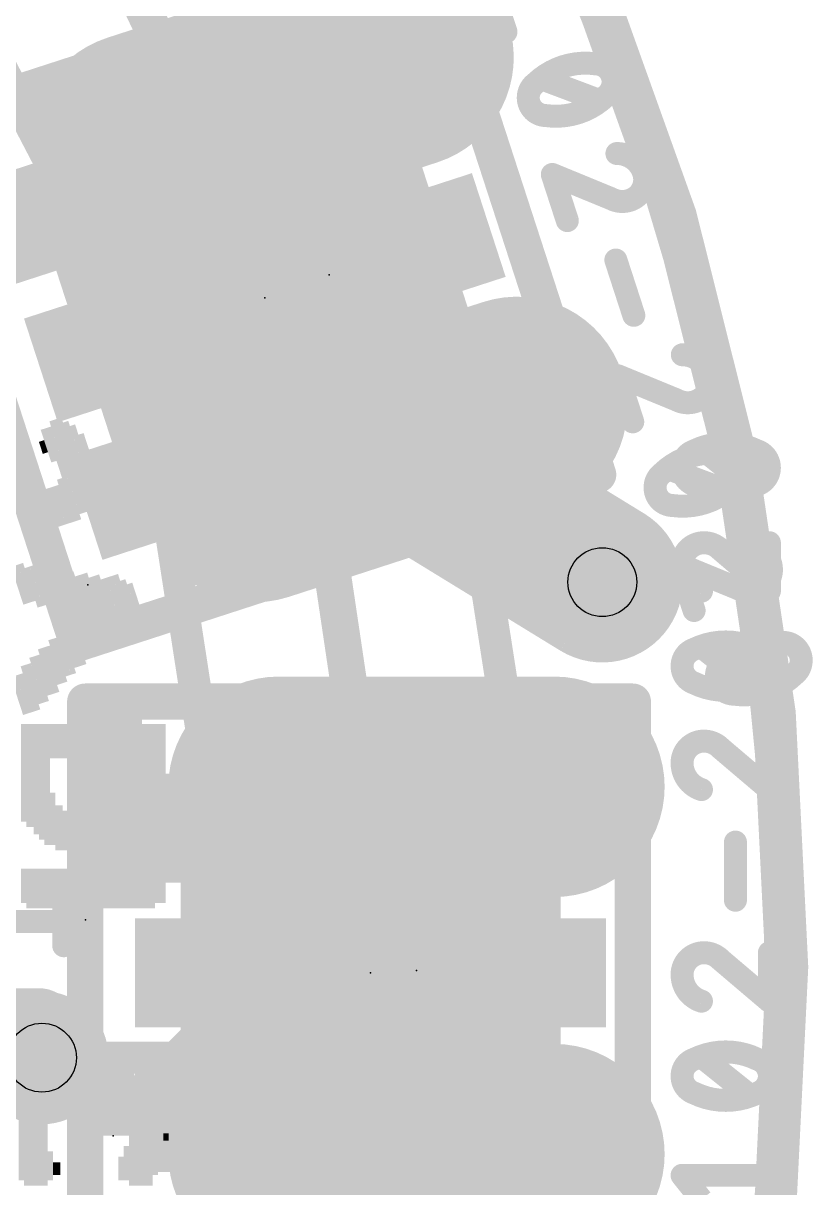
# Model space of a CAD drawing. Extents: x -30 to 92, y -59 to 43.
# Drawn here: x 24.75 to 29.11, y 20.4 to 26.84 of the extents above; entities that cross this region are included whole.
import ezdxf

# ---------------------------------------------------------------- set-up
doc = ezdxf.new("R2010")
doc.units = 0
for name, color, linetype in [('1', 12, 'CONTINUOUS'), ('16', 132, 'CONTINUOUS'), ('18', 110, 'CONTINUOUS'), ('20', 53, 'CONTINUOUS'), ('21', 41, 'CONTINUOUS'), ('22', 40, 'CONTINUOUS'), ('23', 53, 'CONTINUOUS'), ('24', 53, 'CONTINUOUS'), ('25', 253, 'CONTINUOUS'), ('27', 253, 'CONTINUOUS'), ('29', 253, 'CONTINUOUS'), ('30', 253, 'CONTINUOUS'), ('31', 253, 'CONTINUOUS'), ('39', 12, 'CONTINUOUS'), ('44', 253, 'CONTINUOUS'), ('51', 53, 'CONTINUOUS')]:
    doc.layers.add(name, color=color, linetype=linetype)

# ---------------------------------------------------------------- blocks, each defined once
blk = doc.blocks.new('RECT')
blk.add_solid([(-0.5, -0.5), (0.5, -0.5), (-0.5, 0.5), (0.5, 0.5)])
blk = doc.blocks.new('RECT162560X406400R100')
at = {"const_width": 0.508}
blk.add_lwpolyline([(0.254, -0.762), (0.254, 0.762, 0.4142), (0, 1.016), (0, 1.016, 0.4142), (-0.254, 0.762), (-0.254, -0.762, 0.4142), (0, -1.016), (0, -1.016, 0.4142)], format="xyb", close=True, dxfattribs=at)
blk.add_solid([(-0.0254, -0.7874), (0.0254, -0.7874), (-0.0254, 0.7874), (0.0254, 0.7874)])
blk = doc.blocks.new('RECT195072X438912R100')
at = {"const_width": 0.6096}
blk.add_lwpolyline([(0.3048, -0.762), (0.3048, 0.762, 0.4142), (0, 1.0668), (0, 1.0668, 0.4142), (-0.3048, 0.762), (-0.3048, -0.762, 0.4142), (0, -1.0668), (0, -1.0668, 0.4142)], format="xyb", close=True, dxfattribs=at)
blk.add_solid([(-0.0254, -0.7874), (0.0254, -0.7874), (-0.0254, 0.7874), (0.0254, 0.7874)])
blk = doc.blocks.new('ROUNDV')
at = {"const_width": 0.5}
blk.add_lwpolyline([(0, -0.25, 1), (0, 0.25, 1), (0, -0.25)], format="xyb", dxfattribs=at)

msp = doc.modelspace()

# ---------------------------------------------------------------- linework, layer by layer
at = {"layer": '1'}
for points, const_width in [([(28.956, 21.59, 0.4142), (14.605, 35.941)], 0.2032), ([(14.605, 33.655, 2.4142), (26.67, 21.59)], 0.2032), ([(26.67, 21.59, 0.4142), (14.605, 33.655)], 0.2032), ([(26.6075, 26.3269, 1), (26.6865, 26.3678)], 0.0889), ([(24.9908, 25.8015, 1), (25.0696, 25.8425)], 0.0889), ([(27.1853, 24.8324, 1), (27.0975, 24.8188)], 0.0889), ([(25.5685, 24.3071, 1), (25.4807, 24.2935)], 0.0889), ([(25.7761, 22.3832, 1), (25.8639, 22.3968)], 0.0889), ([(27.4761, 22.3832, 1), (27.5639, 22.3968)], 0.0889), ([(14.605, 7.239, 0.4142), (28.956, 21.59)], 0.2032), ([(26.7208, 21.59, 1), (26.6192, 21.59)], 0.1016), ([(26.6192, 21.59, 1), (26.7208, 21.59)], 0.1016), ([(29.0068, 21.59, 1), (28.9052, 21.59)], 0.1016), ([(28.9052, 21.59, 1), (29.0068, 21.59)], 0.1016), ([(24.8898, 21.156, 1), (24.818, 21.0842)], 0.1016), ([(25.184, 20.8408, 1), (25.184, 20.7392)], 0.1016), ([(25.1481, 20.7541, 1), (25.2199, 20.8259)], 0.1016), ([(25.82, 20.7392, 1), (25.82, 20.8408)], 0.1016), ([(27.5708, 20.79, 1), (27.4692, 20.79)], 0.1016)]:
    msp.add_lwpolyline(points, format="xyb", dxfattribs=dict(at, const_width=const_width))
for points, const_width in [([(25.5165, 28.529), (26.647, 26.3473)], 0.1778), ([(25.0302, 25.822), (24.1412, 27.5298)], 0.1778), ([(27.1414, 24.8256), (27.52, 22.39)], 0.1778), ([(25.82, 22.39), (25.5246, 24.3003)], 0.1778), ([(25.184, 20.79), (24.8539, 21.1201)], 0.2032), ([(25.82, 20.79), (25.184, 20.79)], 0.2032), ([(27.52, 20.79), (27.52, 19.5794)], 0.2032)]:
    msp.add_lwpolyline(points, dxfattribs=dict(at, const_width=const_width))
at = {"layer": '16'}
for points, const_width in [([(28.9878, 21.6218, 0.4142), (14.6685, 35.941)], 0.2032), ([(26.1274, 26.5758, 1), (26.1274, 26.2583)], 0.3175), ([(26.1915, 26.2583, 1), (26.1915, 26.5758)], 0.3175), ([(26.0819, 26.5319, 1), (26.3012, 26.3023)], 0.3175), ([(26.8716, 24.674, 1), (26.6391, 24.2951)], 0.4445), ([(27.8349, 23.5613, 1), (28.0674, 23.9402)], 0.4445), ([(26.9554, 22.6374, 1), (26.8926, 22.5746)], 0.0889), ([(26.9685, 22.6187, 1), (26.8796, 22.6187)], 0.0889), ([(26.8796, 22.606, 1), (26.9685, 22.606)], 0.0889), ([(27.0323, 22.4977, 1), (26.9694, 22.5606)], 0.0889), ([(26.9694, 22.4977, 1), (27.0323, 22.5606)], 0.0889), ([(14.605, 7.239, 0.4142), (28.9878, 21.6218)], 0.2032), ([(29.0386, 21.6218, 1), (28.937, 21.6218)], 0.1016), ([(28.937, 21.6218, 1), (29.0386, 21.6218)], 0.1016), ([(24.8539, 21.1646, 1), (24.8539, 21.0756)], 0.0889), ([(25.5603, 21.1515, 1), (25.6232, 21.0887)], 0.0889), ([(25.5918, 21.0756, 1), (25.5918, 21.1646)], 0.0889), ([(26.9685, 20.5867, 1), (26.8796, 20.5867)], 0.0889)]:
    msp.add_lwpolyline(points, format="xyb", dxfattribs=dict(at, const_width=const_width))
for points, const_width in [([(26.1915, 26.4171), (26.9748, 27.1653)], 0.635), ([(26.1274, 26.4171), (26.1915, 26.4171)], 0.635), ([(26.7554, 24.4845), (27.9511, 23.7507)], 0.889), ([(26.924, 22.6187), (26.924, 22.606)], 0.1778), ([(26.924, 22.606), (27.0008, 22.5292)], 0.1778), ([(27.0008, 22.5292), (25.5918, 21.1201)], 0.1778), ([(25.5918, 21.1201), (24.8539, 21.1201)], 0.1778), ([(26.924, 20.5867), (26.924, 20.3073)], 0.1778)]:
    msp.add_lwpolyline(points, dxfattribs=dict(at, const_width=const_width))
at = {"layer": '20', "const_width": 0.2032}
msp.add_lwpolyline([(18.415, 7.747, 0.762), (18.415, 35.433)], format="xyb", dxfattribs=at)
at = {"layer": '21'}
for points, const_width in [([(14.605, 7.239, 1), (14.605, 35.941, 1), (14.605, 7.239)], 0.2032), ([(27.8808, 24.3298, 1), (27.9759, 24.3607)], 0.1), ([(27.9438, 24.2977, 1), (27.9129, 24.3928)], 0.1), ([(25.0341, 23.4574, 1), (25.065, 23.3623)], 0.1), ([(25.002, 23.3944, 1), (25.0971, 23.4253)], 0.1), ([(25.143, 23.09, 1), (25.043, 23.09)], 0.1), ([(25.093, 23.14, 1), (25.093, 23.04)], 0.1), ([(25.343, 23.14, 1), (25.343, 23.04)], 0.1), ([(25.343, 23.04, 1), (25.343, 23.14)], 0.1), ([(28.17, 23.09, 1), (28.07, 23.09)], 0.1), ([(28.12, 23.04, 1), (28.12, 23.14)], 0.1), ([(25.1747, 23.09, 1), (25.1113, 23.09)], 0.0635), ([(25.143, 23.1217, 1), (25.143, 23.0583)], 0.0635), ([(25.3747, 23.09, 1), (25.3113, 23.09)], 0.0635), ([(25.343, 23.0583, 1), (25.343, 23.1217)], 0.0635), ([(25.2748, 22.99, 1), (25.2113, 22.99)], 0.0635), ([(25.143, 22.1217, 1), (25.143, 22.0583)], 0.0635), ([(25.1113, 22.09, 1), (25.1747, 22.09)], 0.0635), ([(25.243, 22.1217, 1), (25.243, 22.0583)], 0.0635), ([(25.2113, 22.09, 1), (25.2748, 22.09)], 0.0635), ([(25.243, 22.0583, 1), (25.243, 22.1217)], 0.0635), ([(25.3113, 22.09, 1), (25.3747, 22.09)], 0.0635), ([(25.343, 22.0583, 1), (25.343, 22.1217)], 0.0635)]:
    msp.add_lwpolyline(points, format="xyb", dxfattribs=dict(at, const_width=const_width))
for points, const_width in [([(27.0013, 27.1985), (24.3602, 26.3403)], 0.2), ([(27.9284, 24.3453), (27.0013, 27.1985)], 0.2), ([(24.1225, 26.2631), (25.0495, 23.4099)], 0.2), ([(25.0495, 23.4099), (27.9284, 24.3453)], 0.2), ([(25.093, 23.09), (25.093, 20.09)], 0.2), ([(25.343, 23.09), (25.093, 23.09)], 0.2), ([(28.12, 23.09), (25.343, 23.09)], 0.2), ([(28.12, 20.09), (28.12, 23.09)], 0.2), ([(25.143, 22.09), (25.143, 23.09)], 0.127), ([(25.143, 23.09), (25.343, 23.09)], 0.127), ([(25.343, 23.09), (25.343, 22.09)], 0.127), ([(25.243, 22.99), (25.243, 22.09)], 0.127), ([(25.243, 22.09), (25.143, 22.09)], 0.127), ([(25.343, 22.09), (25.243, 22.09)], 0.127)]:
    msp.add_lwpolyline(points, dxfattribs=dict(at, const_width=const_width))
at = {"layer": '23'}
for p in [(26.0858, 25.3238), (26.67, 21.59)]:
    msp.add_point(p, dxfattribs=at)
at = {"layer": '24'}
for p in [(26.4414, 25.4508), (25.1079, 23.7363), (25.0952, 21.8821), (26.924, 21.6027), (25.2476, 20.6883)]:
    msp.add_point(p, dxfattribs=at)
at = {"layer": '25', "const_width": 0.127}
for points in [[(24.9745, 21.7394), (24.9745, 22.0075)], [(24.4919, 21.8735), (24.9745, 21.8735)], [(24.626, 21.4406), (24.8404, 21.4406)], [(24.9745, 21.3065), (24.9745, 21.1725)], [(24.9745, 21.1725), (24.4919, 21.1725)]]:
    msp.add_lwpolyline(points, dxfattribs=at)
at = {"layer": '25'}
for points, const_width in [([(25.0063, 22.0075, 1), (24.9428, 22.0075)], 0.0635), ([(24.9745, 21.8417, 1), (24.9745, 21.9052)], 0.0635), ([(24.9428, 21.7394, 1), (25.0063, 21.7394)], 0.0635), ([(24.9745, 21.3065, 0.4142), (24.8404, 21.4406)], 0.127), ([(24.8404, 21.4723, 1), (24.8404, 21.4088)], 0.0635), ([(24.8404, 21.4088, 1), (24.8404, 21.4723)], 0.0635), ([(25.0063, 21.3065, 1), (24.9428, 21.3065)], 0.0635), ([(24.9428, 21.3065, 1), (25.0062, 21.3065)], 0.0635), ([(24.9428, 21.1725, 1), (25.0063, 21.1725)], 0.0635), ([(24.9745, 21.1407, 1), (24.9745, 21.2042)], 0.0635)]:
    msp.add_lwpolyline(points, format="xyb", dxfattribs=dict(at, const_width=const_width))
at = {"layer": '27', "const_width": 0.127}
for points in [[(27.3357, 27.049), (27.4186, 26.794)], [(27.6156, 26.5348), (27.9368, 26.4137)], [(28.0002, 25.8715), (27.6748, 26.0054)], [(27.6748, 26.0054), (27.7577, 25.7504)], [(28.0259, 25.5323), (28.1253, 25.2263)], [(28.3619, 24.7584), (28.0365, 24.8923)], [(28.0365, 24.8923), (28.1193, 24.6373)], [(28.7673, 24.2759), (28.4991, 24.4904)], [(28.3163, 24.3781), (28.6376, 24.257)], [(28.8745, 23.7005), (28.8745, 23.9686)], [(28.6064, 23.9284), (28.8745, 23.7005)], [(28.701, 23.7148), (28.3756, 23.8487)], [(28.3756, 23.8487), (28.4584, 23.5937)], [(28.7673, 23.1786), (28.4991, 23.3931)], [(28.6554, 23.3345), (28.9766, 23.2134)], [(28.8745, 22.6032), (28.8745, 22.8713)], [(28.6064, 22.8311), (28.8745, 22.6032)], [(28.6868, 21.9912), (28.6868, 22.3129)], [(28.6064, 21.6607), (28.8745, 21.4328)], [(28.8745, 21.4328), (28.8745, 21.7009)], [(28.7673, 20.911), (28.4991, 21.1254)], [(28.8745, 20.3355), (28.8745, 20.6036)], [(28.4991, 20.3355), (28.3919, 20.4696)], [(28.3919, 20.4696), (28.8745, 20.4696)]]:
    msp.add_lwpolyline(points, dxfattribs=at)
at = {"layer": '27'}
for points, const_width in [([(27.3884, 26.7842, 1), (27.4488, 26.8038)], 0.0635), ([(27.7348, 26.6018, 0.1139), (27.5815, 26.5096)], 0.127), ([(27.9129, 26.6174, 0.1139), (27.7348, 26.6018)], 0.127), ([(27.7446, 26.5716, 1), (27.725, 26.6319)], 0.0635), ([(28.0057, 26.5488, 0.3205), (27.9129, 26.6174)], 0.127), ([(27.9135, 26.6491, 1), (27.9124, 26.5856)], 0.0635), ([(27.9085, 26.5859, 1), (27.9174, 26.6488)], 0.0635), ([(27.725, 26.6319, 1), (27.7446, 26.5716)], 0.0635), ([(27.9709, 26.4389, 0.3205), (28.0057, 26.5488)], 0.127), ([(28.0359, 26.5586, 1), (27.9755, 26.539)], 0.0635), ([(27.5815, 26.5096, 0.3205), (27.5467, 26.3997)], 0.127), ([(27.5594, 26.5325, 1), (27.6035, 26.4868)], 0.0635), ([(27.6005, 26.4843, 1), (27.5624, 26.535)], 0.0635), ([(27.6268, 26.5645, 1), (27.6044, 26.5051)], 0.0635), ([(27.9755, 26.539, 1), (28.0359, 26.5586)], 0.0635), ([(27.8176, 26.3468, 0.1138), (27.9709, 26.4389)], 0.127), ([(27.9256, 26.384, 1), (27.948, 26.4434)], 0.0635), ([(27.9519, 26.4642, 1), (27.99, 26.4135)], 0.0635), ([(27.993, 26.416, 1), (27.9489, 26.4617)], 0.0635), ([(27.5467, 26.3997, 0.3204), (27.6394, 26.3312)], 0.127), ([(27.5769, 26.4095, 1), (27.5165, 26.3899)], 0.0635), ([(27.5165, 26.3899, 1), (27.5769, 26.4095)], 0.0635), ([(27.6394, 26.3312, 0.1139), (27.8176, 26.3468)], 0.127), ([(27.8078, 26.377, 1), (27.8274, 26.3166)], 0.0635), ([(27.8274, 26.3166, 1), (27.8078, 26.377)], 0.0635), ([(27.6439, 26.3626, 1), (27.635, 26.2997)], 0.0635), ([(27.6389, 26.2994, 1), (27.64, 26.3629)], 0.0635), ([(28.1794, 26.0143, 0.3252), (28.0318, 26.1214)], 0.127), ([(28.0318, 26.1531, 1), (28.0318, 26.0896)], 0.0635), ([(27.6869, 26.0348, 1), (27.6627, 25.976)], 0.0635), ([(27.705, 26.0152, 1), (27.6446, 25.9956)], 0.0635), ([(28.1019, 25.8623, 0.4142), (28.1794, 26.0143)], 0.127), ([(28.2096, 26.0241, 1), (28.1492, 26.0045)], 0.0635), ([(28.1492, 26.0045, 1), (28.2096, 26.0241)], 0.0635), ([(28.0002, 25.8715, 0.2052), (28.1019, 25.8623)], 0.127), ([(28.0153, 25.8994, 1), (27.9851, 25.8436)], 0.0635), ([(27.9881, 25.8421, 1), (28.0123, 25.9009)], 0.0635), ([(28.0921, 25.8925, 1), (28.1117, 25.8321)], 0.0635), ([(28.1117, 25.8321, 1), (28.0921, 25.8925)], 0.0635), ([(27.7275, 25.7406, 1), (27.7879, 25.7602)], 0.0635), ([(28.0561, 25.5421, 1), (27.9957, 25.5225)], 0.0635), ([(28.0951, 25.2165, 1), (28.1555, 25.2361)], 0.0635), ([(28.3934, 25.04, 1), (28.3935, 24.9765)], 0.0635), ([(28.541, 24.9011, 0.3252), (28.3935, 25.0082)], 0.127), ([(28.0667, 24.9021, 1), (28.0063, 24.8824)], 0.0635), ([(28.0486, 24.9216, 1), (28.0244, 24.8629)], 0.0635), ([(28.4636, 24.7491, 0.4142), (28.541, 24.9011)], 0.127), ([(28.5712, 24.9109, 1), (28.5108, 24.8913)], 0.0635), ([(28.5108, 24.8913, 1), (28.5712, 24.9109)], 0.0635), ([(28.3619, 24.7584, 0.2052), (28.4636, 24.7491)], 0.127), ([(28.377, 24.7863, 1), (28.3468, 24.7304)], 0.0635), ([(28.3498, 24.729, 1), (28.374, 24.7877)], 0.0635), ([(28.4538, 24.7793, 1), (28.4734, 24.7189)], 0.0635), ([(28.4734, 24.7189, 1), (28.4538, 24.7793)], 0.0635), ([(28.0891, 24.6275, 1), (28.1495, 24.6471)], 0.0635), ([(28.4589, 24.477, 0.3205), (28.3919, 24.3832)], 0.127), ([(28.6332, 24.5172, 0.1139), (28.4589, 24.477)], 0.127), ([(28.4692, 24.447, 1), (28.4486, 24.507)], 0.0635), ([(28.519, 24.5152, 1), (28.4793, 24.4656)], 0.0635), ([(28.8075, 24.477, 0.1139), (28.6332, 24.5172)], 0.127), ([(28.6332, 24.549, 1), (28.6332, 24.4855)], 0.0635), ([(28.6332, 24.4855, 1), (28.6332, 24.549)], 0.0635), ([(28.8745, 24.3832, 0.3205), (28.8075, 24.477)], 0.127), ([(28.8178, 24.507, 1), (28.7972, 24.447)], 0.0635), ([(28.4355, 24.445, 0.1139), (28.2822, 24.3529)], 0.127), ([(28.6137, 24.4606, 0.1139), (28.4355, 24.445)], 0.127), ([(28.4257, 24.4752, 1), (28.4453, 24.4148)], 0.0635), ([(28.4453, 24.4148, 1), (28.4257, 24.4752)], 0.0635), ([(28.445, 24.5055, 1), (28.4728, 24.4485)], 0.0635), ([(28.6142, 24.4924, 1), (28.6132, 24.4289)], 0.0635), ([(28.7064, 24.3921, 0.3205), (28.6137, 24.4606)], 0.127), ([(28.6093, 24.4292, 1), (28.6181, 24.4921)], 0.0635), ([(28.7936, 24.4485, 1), (28.8214, 24.5055)], 0.0635), ([(28.2822, 24.3529, 0.3205), (28.2474, 24.243)], 0.127), ([(28.3013, 24.3275, 1), (28.2631, 24.3783)], 0.0635), ([(28.3275, 24.4078, 1), (28.3051, 24.3484)], 0.0635), ([(28.3919, 24.3832, 0.3205), (28.4589, 24.2893)], 0.127), ([(28.4236, 24.3832, 1), (28.3602, 24.3832)], 0.0635), ([(28.3602, 24.3832, 1), (28.4236, 24.3832)], 0.0635), ([(28.6717, 24.2821, 0.3205), (28.7064, 24.3921)], 0.127), ([(28.7366, 24.4019, 1), (28.6762, 24.3823)], 0.0635), ([(28.6762, 24.3823, 1), (28.7366, 24.4019)], 0.0635), ([(28.8075, 24.2893, 0.3205), (28.8745, 24.3832)], 0.127), ([(28.9062, 24.3832, 1), (28.8428, 24.3832)], 0.0635), ([(28.8428, 24.3832, 1), (28.9062, 24.3832)], 0.0635), ([(28.2601, 24.3758, 1), (28.3042, 24.3301)], 0.0635), ([(28.4728, 24.3179, 1), (28.445, 24.2608)], 0.0635), ([(28.4589, 24.2893, 0.1139), (28.6332, 24.2491)], 0.127), ([(28.4486, 24.2593, 1), (28.4692, 24.3194)], 0.0635), ([(28.5184, 24.19, 0.1138), (28.6717, 24.2821)], 0.127), ([(28.6332, 24.2491, 0.1139), (28.8075, 24.2893)], 0.127), ([(28.6937, 24.2593, 1), (28.6496, 24.305)], 0.0635), ([(28.7972, 24.3194, 1), (28.8178, 24.2593)], 0.0635), ([(28.8214, 24.2608, 1), (28.7936, 24.3179)], 0.0635), ([(28.2474, 24.243, 0.3204), (28.3402, 24.1744)], 0.127), ([(28.2776, 24.2528, 1), (28.2173, 24.2332)], 0.0635), ([(28.2173, 24.2332, 1), (28.2776, 24.2528)], 0.0635), ([(28.6332, 24.2809, 1), (28.6332, 24.2174)], 0.0635), ([(28.6264, 24.2273, 1), (28.6488, 24.2867)], 0.0635), ([(28.6332, 24.2174, 1), (28.6332, 24.2809)], 0.0635), ([(28.6526, 24.3075, 1), (28.6908, 24.2568)], 0.0635), ([(28.7474, 24.2511, 1), (28.7871, 24.3007)], 0.0635), ([(28.3402, 24.1744, 0.1139), (28.5184, 24.19)], 0.127), ([(28.3446, 24.2059, 1), (28.3358, 24.143)], 0.0635), ([(28.3397, 24.1427, 1), (28.3407, 24.2062)], 0.0635), ([(28.5085, 24.2202, 1), (28.5282, 24.1598)], 0.0635), ([(28.5282, 24.1598, 1), (28.5086, 24.2202)], 0.0635), ([(28.5126, 23.9686, 0.4142), (28.3919, 23.8479)], 0.127), ([(28.6064, 23.9284, 0.2053), (28.5126, 23.9686)], 0.127), ([(28.5126, 24.0003, 1), (28.5126, 23.9368)], 0.0635), ([(28.5126, 23.9368, 1), (28.5126, 24.0003)], 0.0635), ([(28.8801, 23.8576, 0.3252), (28.7325, 23.9647)], 0.127), ([(28.7325, 23.9964, 1), (28.7326, 23.9329)], 0.0635), ([(28.9063, 23.9686, 1), (28.8428, 23.9686)], 0.0635), ([(28.627, 23.9526, 1), (28.5858, 23.9042)], 0.0635), ([(28.5834, 23.9065, 1), (28.6294, 23.9503)], 0.0635), ([(28.4058, 23.8585, 1), (28.3454, 23.8389)], 0.0635), ([(28.3876, 23.878, 1), (28.3635, 23.8193)], 0.0635), ([(28.3919, 23.8479, 0.3252), (28.4991, 23.7005)], 0.127), ([(28.4236, 23.8479, 1), (28.3602, 23.8479)], 0.0635), ([(28.8026, 23.7055, 0.4142), (28.8801, 23.8576)], 0.127), ([(28.9103, 23.8674, 1), (28.8499, 23.8478)], 0.0635), ([(28.8499, 23.8478, 1), (28.9103, 23.8674)], 0.0635), ([(28.3601, 23.8479, 1), (28.4236, 23.8479)], 0.0635), ([(28.701, 23.7148, 0.2052), (28.8026, 23.7055)], 0.127), ([(28.7161, 23.7427, 1), (28.6859, 23.6869)], 0.0635), ([(28.6889, 23.6854, 1), (28.713, 23.7441)], 0.0635), ([(28.7928, 23.7357, 1), (28.8125, 23.6753)], 0.0635), ([(28.8125, 23.6753, 1), (28.7928, 23.7357)], 0.0635), ([(28.4894, 23.6703, 1), (28.5089, 23.7307)], 0.0635), ([(28.8428, 23.7005, 1), (28.9063, 23.7005)], 0.0635), ([(28.8539, 23.6763, 1), (28.8951, 23.7247)], 0.0635), ([(28.4282, 23.5839, 1), (28.4886, 23.6035)], 0.0635), ([(28.6332, 23.4199, 0.1139), (28.4589, 23.3797)], 0.127), ([(28.519, 23.4179, 1), (28.4793, 23.3683)], 0.0635), ([(28.7746, 23.4015, 0.1139), (28.6213, 23.3094)], 0.127), ([(28.8075, 23.3797, 0.1139), (28.6332, 23.4199)], 0.127), ([(28.6332, 23.4517, 1), (28.6332, 23.3882)], 0.0635), ([(28.6332, 23.3882, 1), (28.6332, 23.4517)], 0.0635), ([(28.9528, 23.4171, 0.1139), (28.7746, 23.4015)], 0.127), ([(28.7648, 23.4316, 1), (28.7844, 23.3713)], 0.0635), ([(28.7844, 23.3713, 1), (28.7648, 23.4316)], 0.0635), ([(28.9533, 23.4488, 1), (28.9522, 23.3853)], 0.0635), ([(29.0455, 23.3485, 0.3205), (28.9528, 23.4171)], 0.127), ([(28.9483, 23.3856, 1), (28.9572, 23.4485)], 0.0635), ([(28.4589, 23.3797, 0.3205), (28.3919, 23.2859)], 0.127), ([(28.445, 23.4083, 1), (28.4728, 23.3512)], 0.0635), ([(28.4692, 23.3497, 1), (28.4486, 23.4098)], 0.0635), ([(28.6666, 23.3642, 1), (28.6442, 23.3048)], 0.0635), ([(28.8178, 23.4098, 1), (28.7972, 23.3497)], 0.0635), ([(28.8745, 23.2859, 0.3205), (28.8075, 23.3797)], 0.127), ([(28.7936, 23.3512, 1), (28.8214, 23.4083)], 0.0635), ([(29.0108, 23.2386, 0.3205), (29.0455, 23.3485)], 0.127), ([(29.0757, 23.3583, 1), (29.0153, 23.3387)], 0.0635), ([(29.0153, 23.3387, 1), (29.0757, 23.3583)], 0.0635), ([(28.3919, 23.2859, 0.3205), (28.4589, 23.1921)], 0.127), ([(28.4236, 23.2859, 1), (28.3602, 23.2859)], 0.0635), ([(28.3602, 23.2859, 1), (28.4236, 23.2859)], 0.0635), ([(28.6213, 23.3094, 0.3205), (28.5865, 23.1994)], 0.127), ([(28.5992, 23.3322, 1), (28.6433, 23.2865)], 0.0635), ([(28.6403, 23.284, 1), (28.6022, 23.3347)], 0.0635), ([(28.8075, 23.1921, 0.3205), (28.8745, 23.2859)], 0.127), ([(28.9062, 23.2859, 1), (28.8428, 23.2859)], 0.0635), ([(28.8428, 23.2859, 1), (28.9062, 23.2859)], 0.0635), ([(28.4589, 23.1921, 0.1139), (28.6332, 23.1518)], 0.127), ([(28.4728, 23.2206, 1), (28.445, 23.1635)], 0.0635), ([(28.4486, 23.162, 1), (28.4692, 23.2221)], 0.0635), ([(28.5865, 23.1994, 0.3204), (28.6793, 23.1309)], 0.127), ([(28.6167, 23.2092, 1), (28.5563, 23.1896)], 0.0635), ([(28.6332, 23.1518, 0.1139), (28.8075, 23.1921)], 0.127), ([(28.7972, 23.2221, 1), (28.8178, 23.162)], 0.0635), ([(28.8214, 23.1635, 1), (28.7936, 23.2206)], 0.0635), ([(28.8574, 23.1465, 0.1138), (29.0107, 23.2386)], 0.127), ([(28.9654, 23.1837, 1), (28.9878, 23.2431)], 0.0635), ([(28.9917, 23.2639, 1), (29.0298, 23.2132)], 0.0635), ([(29.0328, 23.2157, 1), (28.9887, 23.2614)], 0.0635), ([(28.5563, 23.1896, 1), (28.6167, 23.2092)], 0.0635), ([(28.6332, 23.1836, 1), (28.6332, 23.1201)], 0.0635), ([(28.6332, 23.1201, 1), (28.6332, 23.1836)], 0.0635), ([(28.6837, 23.1623, 1), (28.6748, 23.0994)], 0.0635), ([(28.6793, 23.1309, 0.1139), (28.8574, 23.1465)], 0.127), ([(28.6787, 23.0991, 1), (28.6798, 23.1626)], 0.0635), ([(28.7474, 23.1539, 1), (28.7871, 23.2034)], 0.0635), ([(28.8476, 23.1767, 1), (28.8672, 23.1163)], 0.0635), ([(28.8672, 23.1163, 1), (28.8476, 23.1767)], 0.0635), ([(28.5126, 22.8713, 0.4142), (28.3919, 22.7507)], 0.127), ([(28.6064, 22.8311, 0.2053), (28.5126, 22.8713)], 0.127), ([(28.5126, 22.9031, 1), (28.5126, 22.8396)], 0.0635), ([(28.5126, 22.8396, 1), (28.5126, 22.9031)], 0.0635), ([(28.9063, 22.8713, 1), (28.8428, 22.8713)], 0.0635), ([(28.627, 22.8553, 1), (28.5858, 22.8069)], 0.0635), ([(28.5834, 22.8092, 1), (28.6294, 22.853)], 0.0635), ([(28.3919, 22.7507, 0.3252), (28.4991, 22.6032)], 0.127), ([(28.4236, 22.7507, 1), (28.3602, 22.7507)], 0.0635), ([(28.3601, 22.7507, 1), (28.4236, 22.7507)], 0.0635), ([(28.4894, 22.573, 1), (28.5089, 22.6334)], 0.0635), ([(28.8428, 22.6032, 1), (28.9063, 22.6032)], 0.0635), ([(28.8539, 22.579, 1), (28.8951, 22.6274)], 0.0635), ([(28.7186, 22.3129, 1), (28.6551, 22.3129)], 0.0635), ([(28.6551, 21.9912, 1), (28.7186, 21.9912)], 0.0635), ([(28.5126, 21.7009, 0.4142), (28.3919, 21.5802)], 0.127), ([(28.6064, 21.6607, 0.2053), (28.5126, 21.7009)], 0.127), ([(28.5126, 21.7326, 1), (28.5126, 21.6691)], 0.0635), ([(28.5126, 21.6691, 1), (28.5126, 21.7326)], 0.0635), ([(28.627, 21.6849, 1), (28.5858, 21.6365)], 0.0635), ([(28.5834, 21.6388, 1), (28.6294, 21.6826)], 0.0635), ([(28.9063, 21.7009, 1), (28.8428, 21.7009)], 0.0635), ([(28.3919, 21.5802, 0.3252), (28.4991, 21.4328)], 0.127), ([(28.4236, 21.5802, 1), (28.3602, 21.5802)], 0.0635), ([(28.3601, 21.5802, 1), (28.4236, 21.5802)], 0.0635), ([(28.4894, 21.4026, 1), (28.5089, 21.463)], 0.0635), ([(28.8428, 21.4328, 1), (28.9063, 21.4328)], 0.0635), ([(28.8539, 21.4086, 1), (28.8951, 21.457)], 0.0635), ([(28.6332, 21.1523, 0.1139), (28.4589, 21.112)], 0.127), ([(28.8075, 21.112, 0.1139), (28.6332, 21.1523)], 0.127), ([(28.6332, 21.184, 1), (28.6332, 21.1205)], 0.0635), ([(28.6332, 21.1205, 1), (28.6332, 21.184)], 0.0635), ([(28.4589, 21.112, 0.3205), (28.3919, 21.0182)], 0.127), ([(28.445, 21.1406, 1), (28.4728, 21.0835)], 0.0635), ([(28.4692, 21.082, 1), (28.4486, 21.1421)], 0.0635), ([(28.519, 21.1502, 1), (28.4793, 21.1007)], 0.0635), ([(28.8178, 21.1421, 1), (28.7972, 21.082)], 0.0635), ([(28.8745, 21.0182, 0.3205), (28.8075, 21.112)], 0.127), ([(28.7936, 21.0835, 1), (28.8214, 21.1406)], 0.0635), ([(28.3919, 21.0182, 0.3205), (28.4589, 20.9244)], 0.127), ([(28.4236, 21.0182, 1), (28.3602, 21.0182)], 0.0635), ([(28.8075, 20.9244, 0.3205), (28.8745, 21.0182)], 0.127), ([(28.9062, 21.0182, 1), (28.8428, 21.0182)], 0.0635), ([(28.3602, 21.0182, 1), (28.4236, 21.0182)], 0.0635), ([(28.8428, 21.0182, 1), (28.9062, 21.0182)], 0.0635), ([(28.4589, 20.9244, 0.1139), (28.6332, 20.8841)], 0.127), ([(28.4728, 20.9529, 1), (28.445, 20.8958)], 0.0635), ([(28.4486, 20.8943, 1), (28.4692, 20.9544)], 0.0635), ([(28.6332, 20.8841, 0.1139), (28.8075, 20.9244)], 0.127), ([(28.6332, 20.9159, 1), (28.6332, 20.8524)], 0.0635), ([(28.6332, 20.8524, 1), (28.6332, 20.9159)], 0.0635), ([(28.7474, 20.8862, 1), (28.7871, 20.9357)], 0.0635), ([(28.7972, 20.9544, 1), (28.8178, 20.8943)], 0.0635), ([(28.8214, 20.8958, 1), (28.7936, 20.9529)], 0.0635), ([(28.9063, 20.6036, 1), (28.8428, 20.6036)], 0.0635), ([(28.4167, 20.4894, 1), (28.3671, 20.4497)], 0.0635), ([(28.3919, 20.5013, 1), (28.3919, 20.4378)], 0.0635), ([(28.8745, 20.4378, 1), (28.8745, 20.5013)], 0.0635)]:
    msp.add_lwpolyline(points, format="xyb", dxfattribs=dict(at, const_width=const_width))
at = {"layer": '44'}
for centre in [(27.9511, 23.7507), (24.8539, 21.1201)]:
    msp.add_circle(centre, 0.1905, dxfattribs=at)
at = {"layer": '51', "const_width": 0.1}
for points in [[(24.8257, 25.9658), (26.7278, 26.5839)], [(26.7278, 26.5839), (27.3459, 24.6818)], [(26.6957, 26.5209), (26.2202, 26.3664)], [(26.7884, 26.2355), (26.6957, 26.5209)], [(26.2202, 26.3664), (26.3129, 26.081)], [(26.3129, 26.081), (26.7884, 26.2355)], [(25.3643, 26.0882), (24.8887, 25.9337)], [(25.457, 25.8029), (25.3643, 26.0882)], [(25.4438, 24.0637), (24.8257, 25.9658)], [(24.8887, 25.9337), (24.9814, 25.6484)], [(24.9814, 25.6484), (25.457, 25.8029)], [(26.4674, 25.6055), (26.9429, 25.76)], [(26.9429, 25.76), (27.0357, 25.4747)], [(26.5601, 25.3202), (26.4674, 25.6055)], [(27.0357, 25.4747), (26.5601, 25.3202)], [(25.6115, 25.3274), (25.1359, 25.1729)], [(25.7042, 25.0421), (25.6115, 25.3274)], [(25.1359, 25.1729), (25.2286, 24.8876)], [(25.2286, 24.8876), (25.7042, 25.0421)], [(26.7146, 24.8447), (27.1902, 24.9992)], [(27.1902, 24.9992), (27.2829, 24.7139)], [(26.8073, 24.5594), (26.7146, 24.8447)], [(27.3459, 24.6818), (25.4438, 24.0637)], [(27.2829, 24.7139), (26.8073, 24.5594)], [(25.8587, 24.5666), (25.3832, 24.412)], [(25.9514, 24.2812), (25.8587, 24.5666)], [(25.3832, 24.412), (25.4759, 24.1267)], [(25.4759, 24.1267), (25.9514, 24.2812)], [(25.67, 22.59), (27.67, 22.59)], [(25.67, 20.59), (25.67, 22.59)], [(27.67, 22.59), (27.67, 20.59)], [(26.22, 22.54), (25.72, 22.54)], [(25.72, 22.54), (25.72, 22.24)], [(26.22, 22.24), (26.22, 22.54)], [(27.62, 22.54), (27.12, 22.54)], [(27.12, 22.54), (27.12, 22.24)], [(27.62, 22.24), (27.62, 22.54)], [(25.72, 22.24), (26.22, 22.24)], [(27.12, 22.24), (27.62, 22.24)], [(26.22, 21.74), (25.72, 21.74)], [(25.72, 21.74), (25.72, 21.44)], [(26.22, 21.44), (26.22, 21.74)], [(27.12, 21.74), (27.62, 21.74)], [(27.12, 21.44), (27.12, 21.74)], [(27.62, 21.74), (27.62, 21.44)], [(25.72, 21.44), (26.22, 21.44)], [(27.62, 21.44), (27.12, 21.44)], [(26.22, 20.94), (25.72, 20.94)], [(25.72, 20.94), (25.72, 20.64)], [(26.22, 20.64), (26.22, 20.94)], [(27.12, 20.94), (27.62, 20.94)], [(27.12, 20.64), (27.12, 20.94)], [(27.62, 20.94), (27.62, 20.64)], [(25.72, 20.64), (26.22, 20.64)], [(27.62, 20.64), (27.12, 20.64)], [(27.67, 20.59), (25.67, 20.59)]]:
    msp.add_lwpolyline(points, dxfattribs=at)
at = {"layer": '51', "const_width": 0.05}
for points in [[(26.7516, 26.5916, 1), (26.7041, 26.5761)], [(26.7356, 26.5601, 1), (26.7201, 26.6076)], [(26.7195, 26.5286, 1), (26.672, 26.5131)], [(26.7035, 26.4971, 1), (26.688, 26.5446)], [(26.244, 26.3741, 1), (26.1964, 26.3586)], [(26.2125, 26.3901, 1), (26.2279, 26.3426)], [(26.7962, 26.2118, 1), (26.7807, 26.2593)], [(26.7647, 26.2278, 1), (26.8122, 26.2433)], [(25.388, 26.096, 1), (25.3405, 26.0805)], [(25.372, 26.0645, 1), (25.3565, 26.112)], [(26.3052, 26.1048, 1), (26.3206, 26.0573)], [(26.2891, 26.0733, 1), (26.3367, 26.0888)], [(24.8495, 25.9736, 1), (24.8019, 25.9581)], [(24.818, 25.9896, 1), (24.8335, 25.9421)], [(24.9125, 25.9415, 1), (24.865, 25.926)], [(24.881, 25.9575, 1), (24.8965, 25.91)], [(25.4332, 25.7952, 1), (25.4807, 25.8107)], [(25.4647, 25.7792, 1), (25.4492, 25.8267)], [(26.9667, 25.7677, 1), (26.9192, 25.7523)], [(26.9507, 25.7362, 1), (26.9352, 25.7838)], [(24.9737, 25.6722, 1), (24.9892, 25.6246)], [(24.9577, 25.6407, 1), (25.0052, 25.6561)], [(26.4912, 25.6132, 1), (26.4436, 25.5978)], [(26.4597, 25.6293, 1), (26.4751, 25.5817)], [(27.0119, 25.467, 1), (27.0594, 25.4824)], [(27.0434, 25.4509, 1), (27.0279, 25.4985)], [(25.6352, 25.3351, 1), (25.5877, 25.3197)], [(25.6192, 25.3036, 1), (25.6037, 25.3512)], [(26.5524, 25.344, 1), (26.5679, 25.2964)], [(26.5363, 25.3125, 1), (26.5839, 25.3279)], [(25.1282, 25.1967, 1), (25.1437, 25.1491)], [(25.1597, 25.1806, 1), (25.1122, 25.1652)], [(25.6804, 25.0344, 1), (25.728, 25.0498)], [(25.7119, 25.0183, 1), (25.6964, 25.0659)], [(27.2139, 25.0069, 1), (27.1664, 24.9915)], [(27.1979, 24.9754, 1), (27.1824, 25.023)], [(25.2209, 24.9114, 1), (25.2364, 24.8638)], [(25.2049, 24.8798, 1), (25.2524, 24.8953)], [(26.7384, 24.8524, 1), (26.6909, 24.8369)], [(26.7069, 24.8684, 1), (26.7224, 24.8209)], [(27.2591, 24.7061, 1), (27.3066, 24.7216)], [(27.2906, 24.6901, 1), (27.2751, 24.7376)], [(27.3536, 24.658, 1), (27.3381, 24.7055)], [(27.3221, 24.674, 1), (27.3696, 24.6895)], [(25.8825, 24.5743, 1), (25.8349, 24.5588)], [(25.8664, 24.5428, 1), (25.851, 24.5903)], [(26.7996, 24.5831, 1), (26.8151, 24.5356)], [(26.7836, 24.5516, 1), (26.8311, 24.5671)], [(25.4069, 24.4198, 1), (25.3594, 24.4043)], [(25.3754, 24.4358, 1), (25.3909, 24.3883)], [(25.9276, 24.2735, 1), (25.9752, 24.289)], [(25.9591, 24.2575, 1), (25.9437, 24.305)], [(25.4681, 24.1505, 1), (25.4836, 24.103)], [(25.4521, 24.119, 1), (25.4996, 24.1345)], [(25.436, 24.0875, 1), (25.4515, 24.0399)], [(25.42, 24.056, 1), (25.4675, 24.0715)], [(25.67, 22.615, 1), (25.67, 22.565)], [(25.695, 22.59, 1), (25.645, 22.59)], [(27.695, 22.59, 1), (27.645, 22.59)], [(27.67, 22.565, 1), (27.67, 22.615)], [(25.72, 22.565, 1), (25.72, 22.515)], [(25.745, 22.54, 1), (25.695, 22.54)], [(26.245, 22.54, 1), (26.195, 22.54)], [(26.22, 22.515, 1), (26.22, 22.565)], [(27.12, 22.565, 1), (27.12, 22.515)], [(27.145, 22.54, 1), (27.095, 22.54)], [(27.645, 22.54, 1), (27.595, 22.54)], [(27.62, 22.515, 1), (27.62, 22.565)], [(25.72, 22.265, 1), (25.72, 22.215)], [(26.22, 22.215, 1), (26.22, 22.265)], [(27.12, 22.265, 1), (27.12, 22.215)], [(27.62, 22.215, 1), (27.62, 22.265)], [(25.695, 22.24, 1), (25.745, 22.24)], [(26.195, 22.24, 1), (26.245, 22.24)], [(27.095, 22.24, 1), (27.145, 22.24)], [(27.595, 22.24, 1), (27.645, 22.24)], [(25.72, 21.765, 1), (25.72, 21.715)], [(25.745, 21.74, 1), (25.695, 21.74)], [(26.245, 21.74, 1), (26.195, 21.74)], [(26.22, 21.715, 1), (26.22, 21.765)], [(27.12, 21.765, 1), (27.12, 21.715)], [(27.145, 21.74, 1), (27.095, 21.74)], [(27.645, 21.74, 1), (27.595, 21.74)], [(27.62, 21.715, 1), (27.62, 21.765)], [(25.72, 21.465, 1), (25.72, 21.415)], [(25.695, 21.44, 1), (25.745, 21.44)], [(26.195, 21.44, 1), (26.245, 21.44)], [(26.22, 21.415, 1), (26.22, 21.465)], [(27.12, 21.465, 1), (27.12, 21.415)], [(27.095, 21.44, 1), (27.145, 21.44)], [(27.595, 21.44, 1), (27.645, 21.44)], [(27.62, 21.415, 1), (27.62, 21.465)], [(25.72, 20.965, 1), (25.72, 20.915)], [(25.745, 20.94, 1), (25.695, 20.94)], [(26.245, 20.94, 1), (26.195, 20.94)], [(26.22, 20.915, 1), (26.22, 20.965)], [(27.12, 20.965, 1), (27.12, 20.915)], [(27.145, 20.94, 1), (27.095, 20.94)], [(27.645, 20.94, 1), (27.595, 20.94)], [(27.62, 20.915, 1), (27.62, 20.965)], [(25.72, 20.665, 1), (25.72, 20.615)], [(26.22, 20.615, 1), (26.22, 20.665)], [(27.12, 20.665, 1), (27.12, 20.615)], [(27.62, 20.615, 1), (27.62, 20.665)], [(25.67, 20.615, 1), (25.67, 20.565)], [(25.645, 20.59, 1), (25.695, 20.59)], [(25.695, 20.64, 1), (25.745, 20.64)], [(26.195, 20.64, 1), (26.245, 20.64)], [(27.095, 20.64, 1), (27.145, 20.64)], [(27.595, 20.64, 1), (27.645, 20.64)], [(27.645, 20.59, 1), (27.695, 20.59)], [(27.67, 20.565, 1), (27.67, 20.615)]]:
    msp.add_lwpolyline(points, format="xyb", dxfattribs=at)

# ---------------------------------------------------------------- block references
at = {"layer": '1', "xscale": 0.7, "yscale": 0.4}
for p, rotation in [((26.647, 26.3473), 198), ((25.0302, 25.822), 198), ((26.8942, 25.5865), 198), ((25.2774, 25.0611), 198), ((27.1414, 24.8256), 198), ((25.5246, 24.3003), 198), ((25.82, 22.39), 180), ((27.52, 22.39), 180), ((25.82, 21.59), 180), ((27.52, 21.59), 180), ((25.82, 20.79), 180), ((27.52, 20.79), 180)]:
    msp.add_blockref('RECT', p, dxfattribs=dict(at, rotation=rotation))
at = {"layer": '16'}
for p, rotation in [((26.1274, 26.4171), 288), ((26.7554, 24.4845), 288), ((26.924, 22.6187), 270), ((26.924, 20.5867), 270)]:
    msp.add_blockref('RECT162560X406400R100', p, dxfattribs=dict(at, rotation=rotation))
at = {"layer": '18', "xscale": 0.7366, "yscale": 0.7366}
for p in [(27.9511, 23.7507), (27.9511, 23.7507), (24.8539, 21.1201), (24.8539, 21.1201)]:
    msp.add_blockref('ROUNDV', p, dxfattribs=at)
at = {"layer": '22'}
for p, xscale, yscale, rotation in [((24.9733, 24.35), 0.54, 0.03, 288), ((24.9926, 24.3878), 0.54, 0.03, 288), ((25.0258, 24.3986), 0.54, 0.04, 288), ((25.0591, 24.4094), 0.48, 0.03, 288), ((25.0877, 24.4187), 0.42, 0.03, 288), ((24.7594, 24.2963), 0.51, 0.03, 288), ((24.7926, 24.2913), 0.54, 0.03, 288), ((24.8907, 24.5072), 0.19, 0.03, 288), ((25.1147, 24.4327), 0.29, 0.03, 288), ((24.6882, 24.2889), 0.48, 0.03, 288), ((24.7261, 24.2855), 0.51, 0.04, 288), ((24.7717, 24.4527), 0.16, 0.03, 288), ((24.8622, 24.4979), 0.07, 0.03, 288), ((25.1494, 24.423), 0.13, 0.03, 288), ((24.8659, 24.1627), 0.25, 0.03, 288), ((24.9657, 24.1793), 0.22, 0.03, 288), ((24.9896, 24.2028), 0.25, 0.03, 288), ((24.8991, 24.1577), 0.22, 0.03, 288), ((24.9324, 24.1685), 0.22, 0.04, 288), ((24.7362, 23.7367), 0.22, 0.04, 288), ((24.7695, 23.7475), 0.22, 0.03, 288), ((24.8088, 23.7235), 0.23, 0.03, 288), ((24.8374, 23.7328), 0.23, 0.03, 288), ((24.9085, 23.7243), 0.23, 0.04, 288), ((24.8752, 23.7135), 0.23, 0.03, 288), ((24.9526, 23.7019), 0.22, 0.03, 288), ((24.9811, 23.7111), 0.22, 0.03, 288), ((25.0143, 23.7061), 0.19, 0.03, 288), ((25.083, 23.5918), 0.45, 0.03, 288), ((25.1209, 23.5883), 0.42, 0.04, 288), ((25.148, 23.6182), 0.38, 0.03, 288), ((25.1812, 23.6132), 0.35, 0.03, 288), ((25.2051, 23.6367), 0.32, 0.03, 288), ((25.2382, 23.6317), 0.29, 0.03, 288), ((25.2669, 23.6568), 0.26, 0.04, 288), ((25.3002, 23.6676), 0.26, 0.03, 288), ((25.3302, 23.6721), 0.19, 0.03, 288), ((25.3588, 23.6814), 0.13, 0.03, 288), ((25.0692, 23.4401), 0.23, 0.03, 288), ((25.0977, 23.4494), 0.23, 0.03, 288), ((24.9656, 23.3381), 0.22, 0.03, 288), ((24.9942, 23.3474), 0.22, 0.03, 288), ((25.0182, 23.3867), 0.22, 0.04, 288), ((25.0515, 23.3975), 0.22, 0.03, 288), ((24.8907, 23.2612), 0.26, 0.04, 288), ((24.9178, 23.291), 0.22, 0.03, 288), ((24.9417, 23.3146), 0.25, 0.03, 288), ((24.8382, 23.2126), 0.26, 0.03, 288), ((24.8621, 23.2361), 0.23, 0.03, 288), ((24.7904, 23.1655), 0.26, 0.03, 288), ((24.8143, 23.189), 0.23, 0.03, 288), ((24.73, 23.1248), 0.22, 0.03, 288), ((24.7633, 23.1357), 0.22, 0.04, 288), ((24.7529, 22.6963), 0.54, 0.03, 270), ((24.7879, 22.6813), 0.57, 0.04, 270), ((24.8229, 22.6613), 0.61, 0.03, 270), ((24.8529, 22.6463), 0.64, 0.03, 270), ((24.8829, 22.6313), 0.67, 0.03, 270), ((24.9129, 22.8713), 0.19, 0.03, 270), ((24.9479, 22.8713), 0.19, 0.04, 270), ((24.9829, 22.8713), 0.19, 0.03, 270), ((25.0129, 22.8713), 0.19, 0.03, 270), ((25.0429, 22.8713), 0.19, 0.03, 270), ((25.0729, 22.8713), 0.19, 0.03, 270), ((25.1079, 22.8713), 0.19, 0.04, 270), ((25.1429, 22.8713), 0.19, 0.03, 270), ((25.1729, 22.8713), 0.19, 0.03, 270), ((25.2029, 22.8713), 0.19, 0.03, 270), ((25.2329, 22.8713), 0.19, 0.03, 270), ((25.2679, 22.8713), 0.19, 0.04, 270), ((25.3029, 22.8713), 0.19, 0.03, 270), ((25.3329, 22.6313), 0.67, 0.03, 270), ((25.3629, 22.6463), 0.64, 0.03, 270), ((25.3929, 22.6463), 0.64, 0.03, 270), ((25.4279, 22.6613), 0.61, 0.04, 270), ((25.4629, 22.6963), 0.54, 0.03, 270), ((25.4929, 22.7113), 0.51, 0.03, 270), ((25.5229, 22.7413), 0.45, 0.03, 270), ((24.9129, 22.4413), 0.29, 0.03, 270), ((25.3029, 22.4113), 0.29, 0.03, 270), ((24.9479, 22.3913), 0.25, 0.04, 270), ((24.9829, 22.3763), 0.22, 0.03, 270), ((25.0129, 22.3613), 0.25, 0.03, 270), ((25.2329, 22.3763), 0.22, 0.03, 270), ((25.2679, 22.3913), 0.25, 0.04, 270), ((25.0429, 22.3463), 0.22, 0.03, 270), ((25.0729, 22.3463), 0.22, 0.03, 270), ((25.1079, 22.3463), 0.22, 0.04, 270), ((25.1429, 22.3463), 0.22, 0.03, 270), ((25.1729, 22.3463), 0.22, 0.03, 270), ((25.2029, 22.3463), 0.22, 0.03, 270), ((24.7529, 22.0713), 0.19, 0.03, 270), ((24.7879, 22.0563), 0.22, 0.04, 270), ((24.8229, 22.0563), 0.22, 0.03, 270), ((24.8529, 22.0563), 0.22, 0.03, 270), ((24.8829, 22.0563), 0.22, 0.03, 270), ((24.9129, 22.0563), 0.22, 0.03, 270), ((24.9479, 22.0563), 0.22, 0.04, 270), ((24.9829, 22.0563), 0.22, 0.03, 270), ((25.0129, 22.0563), 0.22, 0.03, 270), ((25.0429, 22.0563), 0.22, 0.03, 270), ((25.0729, 22.0563), 0.22, 0.03, 270), ((25.1079, 22.0563), 0.22, 0.04, 270), ((25.1429, 22.0563), 0.22, 0.03, 270), ((25.1729, 22.0563), 0.22, 0.03, 270), ((25.2029, 22.0563), 0.22, 0.03, 270), ((25.2329, 22.0563), 0.22, 0.03, 270), ((25.2679, 22.0563), 0.22, 0.04, 270), ((25.3029, 22.0563), 0.22, 0.03, 270), ((25.3329, 22.0563), 0.22, 0.03, 270), ((25.3629, 22.0563), 0.22, 0.03, 270), ((25.3929, 22.0563), 0.22, 0.03, 270), ((25.4279, 22.0563), 0.22, 0.04, 270), ((25.4629, 22.0563), 0.22, 0.03, 270), ((25.4929, 22.0713), 0.19, 0.03, 270), ((25.5229, 22.0563), 0.16, 0.03, 270), ((25.0952, 21.0321), 0.22, 0.04, 270), ((24.9002, 20.9371), 0.29, 0.03, 270), ((24.9352, 20.9521), 0.26, 0.04, 270), ((24.9702, 20.9871), 0.25, 0.03, 270), ((25.0002, 21.0021), 0.22, 0.03, 270), ((25.0302, 21.0021), 0.22, 0.03, 270), ((25.0602, 21.0171), 0.19, 0.03, 270), ((25.1302, 21.0171), 0.19, 0.03, 270), ((25.1602, 21.0171), 0.19, 0.03, 270), ((25.1902, 21.0021), 0.22, 0.03, 270), ((25.2202, 21.0021), 0.22, 0.03, 270), ((25.2552, 20.9871), 0.25, 0.04, 270), ((25.2902, 20.9521), 0.26, 0.03, 270), ((25.3202, 20.9221), 0.32, 0.03, 270), ((24.8102, 20.7171), 0.61, 0.03, 270), ((24.8402, 20.7321), 0.64, 0.03, 270), ((24.8702, 20.7321), 0.64, 0.03, 270), ((25.3502, 20.7321), 0.64, 0.03, 270), ((25.3802, 20.7171), 0.61, 0.03, 270), ((24.7752, 20.6971), 0.57, 0.04, 270), ((25.4152, 20.6971), 0.57, 0.04, 270), ((25.4502, 20.6821), 0.54, 0.03, 270), ((24.7402, 20.6821), 0.48, 0.03, 270), ((25.4802, 20.6971), 0.45, 0.03, 270), ((25.5102, 20.7021), 0.32, 0.03, 270), ((25.5402, 20.6821), 0.04, 0.03, 270), ((25.3202, 20.5371), 0.19, 0.03, 270), ((24.9002, 20.5221), 0.16, 0.03, 270), ((25.2902, 20.5071), 0.13, 0.03, 270), ((24.9352, 20.5071), 0.07, 0.04, 270)]:
    msp.add_blockref('RECT', p, dxfattribs=dict(at, xscale=xscale, yscale=yscale, rotation=rotation))
at = {"layer": '29', "xscale": 0.9032, "yscale": 0.6032}
for p, rotation in [((26.647, 26.3473), 198), ((25.0302, 25.822), 198), ((26.8942, 25.5865), 198), ((25.2774, 25.0611), 198), ((27.1414, 24.8256), 198), ((25.5246, 24.3003), 198), ((25.82, 22.39), 180), ((27.52, 22.39), 180), ((25.82, 21.59), 180), ((27.52, 21.59), 180), ((25.82, 20.79), 180), ((27.52, 20.79), 180)]:
    msp.add_blockref('RECT', p, dxfattribs=dict(at, rotation=rotation))
at = {"layer": '30'}
for p, rotation in [((26.1274, 26.4171), 288), ((26.7554, 24.4845), 288), ((26.924, 22.6187), 270), ((26.924, 20.5867), 270)]:
    msp.add_blockref('RECT195072X438912R100', p, dxfattribs=dict(at, rotation=rotation))
at = {"layer": '31', "xscale": 0.3, "yscale": 0.6}
for p, rotation in [((26.647, 26.3473), 108), ((25.0302, 25.822), 108), ((26.8942, 25.5865), 108), ((25.2774, 25.0611), 108), ((27.1414, 24.8256), 108), ((25.5246, 24.3003), 108), ((25.82, 22.39), 90), ((27.52, 22.39), 90), ((25.82, 21.59), 90), ((27.52, 21.59), 90), ((25.82, 20.79), 90), ((27.52, 20.79), 90)]:
    msp.add_blockref('RECT', p, dxfattribs=dict(at, rotation=rotation))
at = {"layer": '39', "xscale": 2.032, "yscale": 2.032}
for p, rotation in [((26.0858, 25.3238), 108), ((26.67, 21.59), 90)]:
    msp.add_blockref('RECT', p, dxfattribs=dict(at, rotation=rotation))
at = {"layer": '51', "xscale": 0.508, "yscale": 0.254}
for p, rotation in [((26.2066, 25.363), 108), ((26.797, 21.59), 90)]:
    msp.add_blockref('RECT', p, dxfattribs=dict(at, rotation=rotation))

doc.saveas('drawing.dxf')
